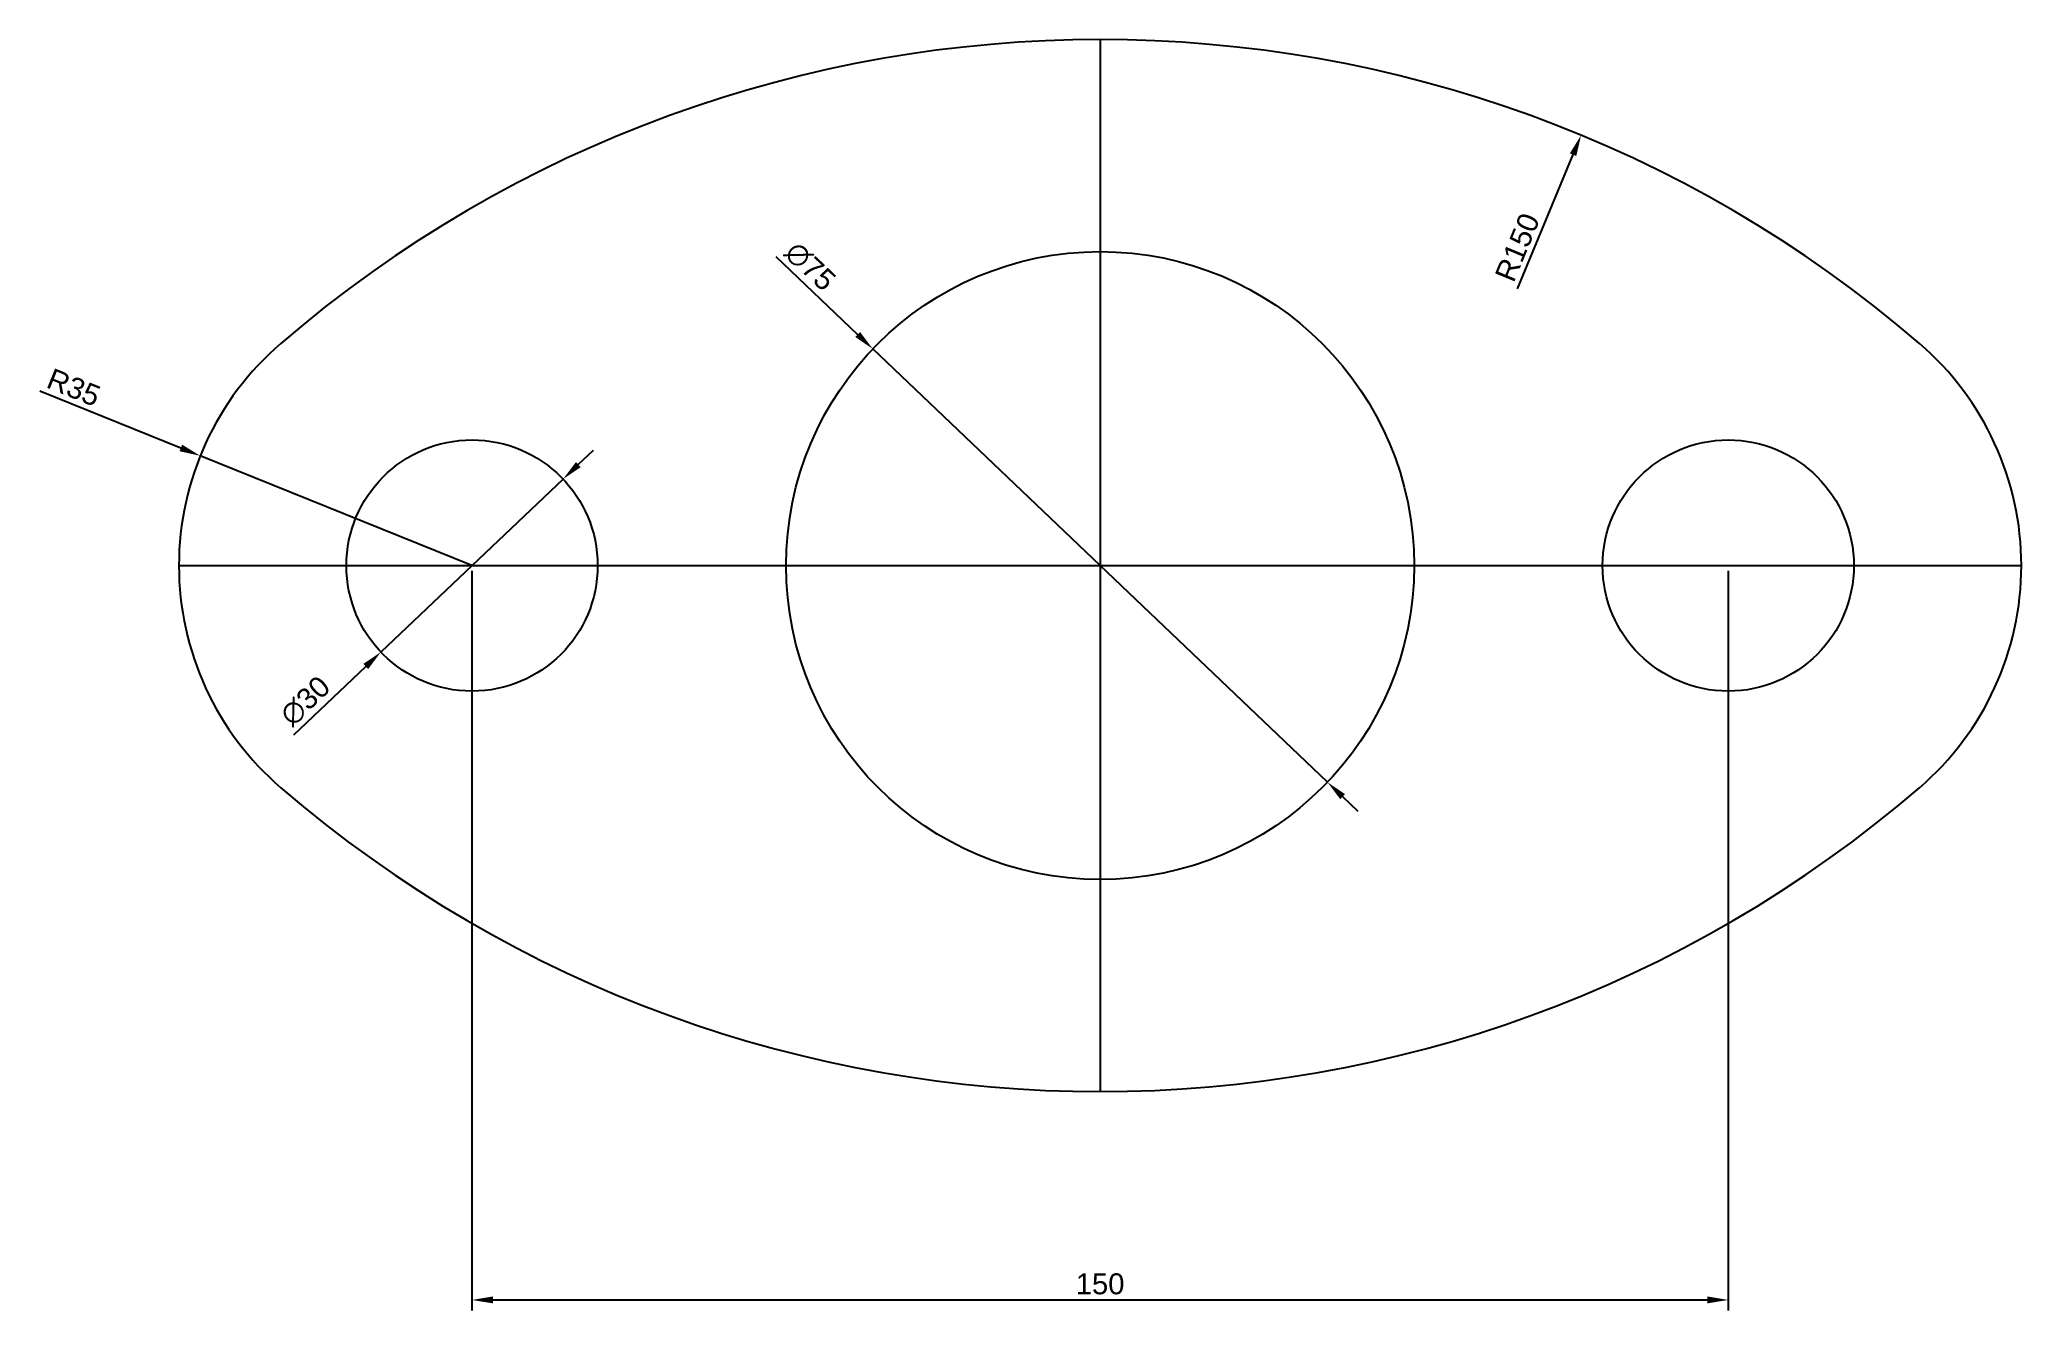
# Model space of a CAD drawing. Header units: millimetres. Extents: x 2046 to 2282, y 1527 to 1679.
import ezdxf

# ---------------------------------------------------------------- set-up
doc = ezdxf.new("R2010")
doc.units = ezdxf.units.MM
doc.layers.add('COTAS', color=252, linetype='Continuous')
doc.styles.get("Standard").update_dxf_attribs({"font": 'arial.ttf'})
doc.dimstyles.new('ISO-25', dxfattribs={"dimtxt": 2.5, "dimasz": 2.5, "dimexe": 1.25, "dimexo": 0.625, "dimtad": 1, "dimtxsty": 'Standard', "dimcen": 2.5, "dimadec": 0, "dimazin": 0, "dimtfac": 1, "dimtmove": 0, "dimatfit": 3, "dimfxl": 1, "dimarcsym": 0})

# ---------------------------------------------------------------- blocks, each defined once
blk = doc.blocks.new('*D2')
at = {"layer": 'COTAS', "color": 0, "lineweight": -2, "transparency": 16777216}
for p, q in [((2110, 1628.46), (2111.82, 1630.18)), ((2108.19, 1626.74), (2086.44, 1606.08)), ((2076.04, 1596.2), (2084.62, 1604.36))]:
    blk.add_line(p, q, dxfattribs=at)
at = {"layer": 'COTAS', "color": 0, "transparency": 16777216}
for points in [[(2109.72, 1628.76), (2110.29, 1628.16), (2108.19, 1626.74)], [(2084.34, 1604.66), (2084.91, 1604.05), (2086.44, 1606.08)]]:
    blk.add_solid(points, dxfattribs=at)
at = {"layer": 'Defpoints', "color": 0, "transparency": 16777216}
for p in [(2108.19, 1626.74), (2086.44, 1606.08)]:
    blk.add_point(p, dxfattribs=at)
at = {"layer": 'COTAS', "color": 0, "transparency": 16777216, "insert": (2077.41, 1600.23), "char_height": 2.5, "attachment_point": 5, "rotation": 43.5233}
blk.add_mtext('∅30', dxfattribs=at)
blk = doc.blocks.new('*D4')
at = {"layer": 'COTAS', "color": 0, "lineweight": -2, "transparency": 16777216}
for p, q in [((2133.59, 1653.32), (2143.36, 1644.01)), ((2199.46, 1590.53), (2145.17, 1642.28)), ((2201.26, 1588.81), (2203.07, 1587.08))]:
    blk.add_line(p, q, dxfattribs=at)
at = {"layer": 'COTAS', "color": 0, "transparency": 16777216}
for points in [[(2143.65, 1644.31), (2143.08, 1643.71), (2145.17, 1642.28)], [(2201.55, 1589.11), (2200.98, 1588.5), (2199.46, 1590.53)]]:
    blk.add_solid(points, dxfattribs=at)
at = {"layer": 'Defpoints', "color": 0, "transparency": 16777216}
for p in [(2145.17, 1642.28), (2199.46, 1590.53)]:
    blk.add_point(p, dxfattribs=at)
at = {"layer": 'COTAS', "color": 0, "transparency": 16777216, "insert": (2137.69, 1652.14), "char_height": 2.5, "attachment_point": 5, "rotation": 316.3666}
blk.add_mtext('∅75', dxfattribs=at)
blk = doc.blocks.new('*D5')
at = {"layer": 'COTAS', "color": 0, "lineweight": -2, "transparency": 16777216}
for p, q in [((2045.69, 1637.28), (2062.55, 1630.46)), ((2097.31, 1616.41), (2064.86, 1629.52))]:
    blk.add_line(p, q, dxfattribs=at)
at = {"layer": 'COTAS', "color": 0, "transparency": 16777216}
blk.add_solid([(2062.7, 1630.85), (2062.39, 1630.07), (2064.86, 1629.52)], dxfattribs=at)
at = {"layer": 'Defpoints', "color": 0, "transparency": 16777216}
for p in [(2064.86, 1629.52), (2097.31, 1616.41)]:
    blk.add_point(p, dxfattribs=at)
at = {"layer": 'COTAS', "color": 0, "transparency": 16777216, "insert": (2049.76, 1637.68), "char_height": 2.5, "attachment_point": 5, "rotation": 337.9903}
blk.add_mtext('R35', dxfattribs=at)
blk = doc.blocks.new('*D6')
at = {"layer": 'COTAS', "color": 0, "lineweight": -2, "transparency": 16777216}
blk.add_line((2222.14, 1649.46), (2228.78, 1665.49), dxfattribs=at)
at = {"layer": 'COTAS', "color": 0, "transparency": 16777216}
blk.add_solid([(2228.4, 1665.65), (2229.17, 1665.33), (2229.74, 1667.8)], dxfattribs=at)
at = {"layer": 'Defpoints', "color": 0, "transparency": 16777216}
for p in [(2229.74, 1667.8), (2172.31, 1529.23)]:
    blk.add_point(p, dxfattribs=at)
at = {"layer": 'COTAS', "color": 0, "transparency": 16777216, "insert": (2222.14, 1654.42), "char_height": 2.5, "attachment_point": 5, "rotation": 67.4907}
blk.add_mtext('R150', dxfattribs=at)
blk = doc.blocks.new('*D7')
at = {"layer": 'COTAS', "color": 0, "lineweight": -2, "transparency": 16777216}
for p, q in [((2097.31, 1615.78), (2097.31, 1527.44)), ((2247.31, 1615.78), (2247.31, 1527.44)), ((2099.81, 1528.69), (2244.81, 1528.69))]:
    blk.add_line(p, q, dxfattribs=at)
at = {"layer": 'COTAS', "color": 0, "transparency": 16777216}
for points in [[(2099.81, 1529.11), (2099.81, 1528.28), (2097.31, 1528.69)], [(2244.81, 1529.11), (2244.81, 1528.28), (2247.31, 1528.69)]]:
    blk.add_solid(points, dxfattribs=at)
at = {"layer": 'Defpoints', "color": 0, "transparency": 16777216}
for p in [(2097.31, 1616.41), (2247.31, 1616.41), (2247.31, 1528.69)]:
    blk.add_point(p, dxfattribs=at)
at = {"layer": 'COTAS', "color": 0, "transparency": 16777216, "insert": (2172.31, 1530.6), "char_height": 2.5, "attachment_point": 5}
blk.add_mtext('150', dxfattribs=at)

msp = doc.modelspace()

# ---------------------------------------------------------------- linework, layer by layer
for centre, radius in [((2172.314, 1616.407), 37.5), ((2097.314, 1616.407), 15), ((2247.314, 1616.407), 15)]:
    msp.add_circle(centre, radius)
for centre, radius, start, end in [((2172.314, 1529.229), 150, 49.29429, 130.70571), ((2097.314, 1616.407), 35, 130.70571, 229.29429), ((2247.314, 1616.407), 35, 310.70571, 49.29429), ((2172.314, 1703.585), 150, 229.29429, 310.70571)]:
    msp.add_arc(centre, radius, start, end)
at = {"layer": 'COTAS'}
for p, q in [((2172.314, 1679.229), (2172.314, 1553.585)), ((2062.314, 1616.407), (2282.314, 1616.407))]:
    msp.add_line(p, q, dxfattribs=at)

# ---------------------------------------------------------------- dimensions: what is measured, and where the dimension line sits
for center, mpoint, picture, middle in [((2172.314, 1529.229), (2229.739, 1667.801), '*D6', (2223.892, 1653.692)), ((2097.314, 1616.407), (2064.865, 1629.524), '*D5', (2049.043, 1635.919))]:
    dim = msp.add_radius_dim(center=center, mpoint=mpoint, dimstyle='ISO-25', dxfattribs=at)
    dim.commit()
    dim.dimension.update_dxf_attribs({"geometry": picture, "text_midpoint": middle, "dimtype": 164})
for p1, p2, picture, middle in [((2199.455, 1590.53), (2145.172, 1642.283), '*D4', (2136.332, 1650.712)), ((2108.19, 1626.737), (2086.437, 1606.077), '*D2', (2078.771, 1598.796))]:
    dim = msp.add_diameter_dim_2p(p1=p1, p2=p2, dimstyle='ISO-25', dxfattribs=at)
    dim.commit()
    dim.dimension.update_dxf_attribs({"geometry": picture, "text_midpoint": middle, "dimtype": 163})
dim = msp.add_linear_dim(base=(2247.314, 1528.694), p1=(2097.314, 1616.407), p2=(2247.314, 1616.407), dimstyle='ISO-25', dxfattribs=at)
dim.commit()
dim.dimension.update_dxf_attribs({"geometry": '*D7', "text_midpoint": (2172.314, 1530.595)})

doc.saveas('drawing.dxf')
